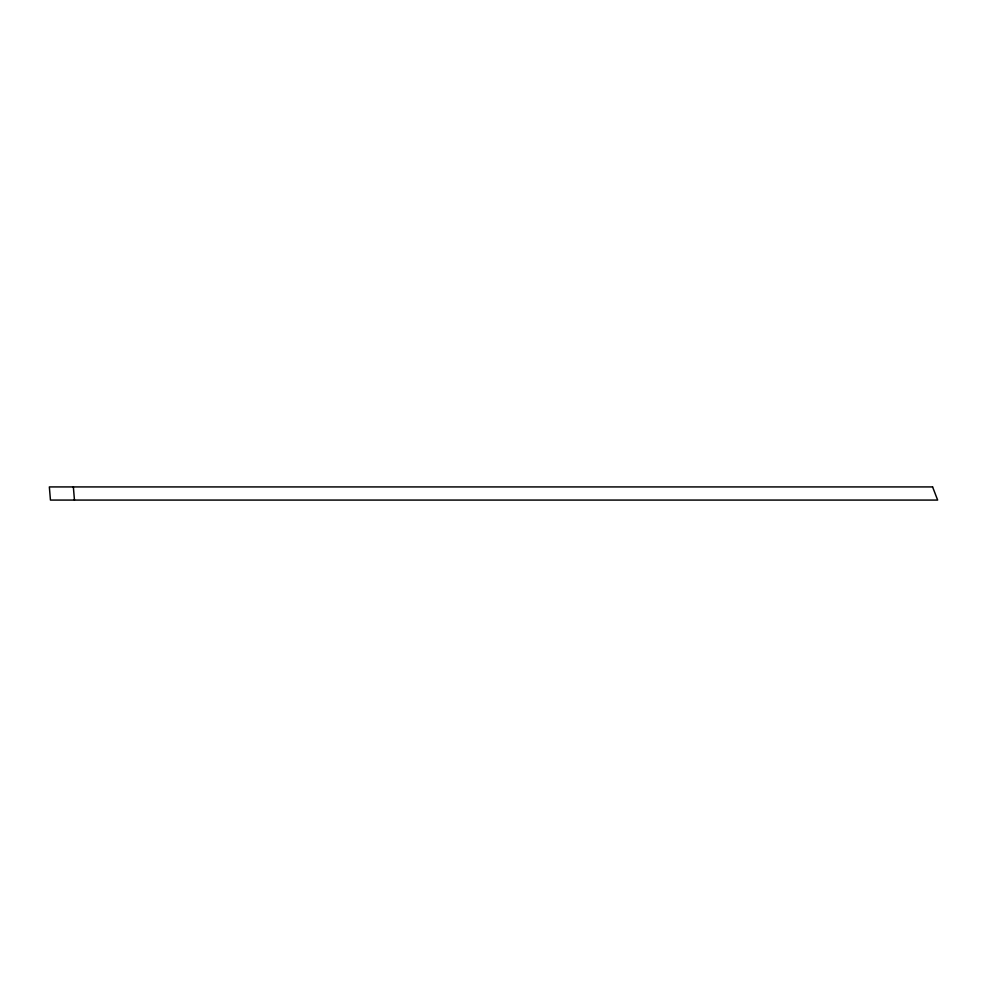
<?xml version="1.0" encoding="UTF-8"?>
<svg xmlns="http://www.w3.org/2000/svg" width="987" height="987" viewBox="0 0 987 987"><rect width="100%" height="100%" fill="white"/><g stroke="black" fill="none" stroke-linecap="round" stroke-linejoin="round"><path stroke-width="1.48" d="M73.359 486.924L74.457 500.076M932.592 486.924L49.35 486.924L50.448 500.076L937.65 500.076L932.592 486.924"/></g></svg>
